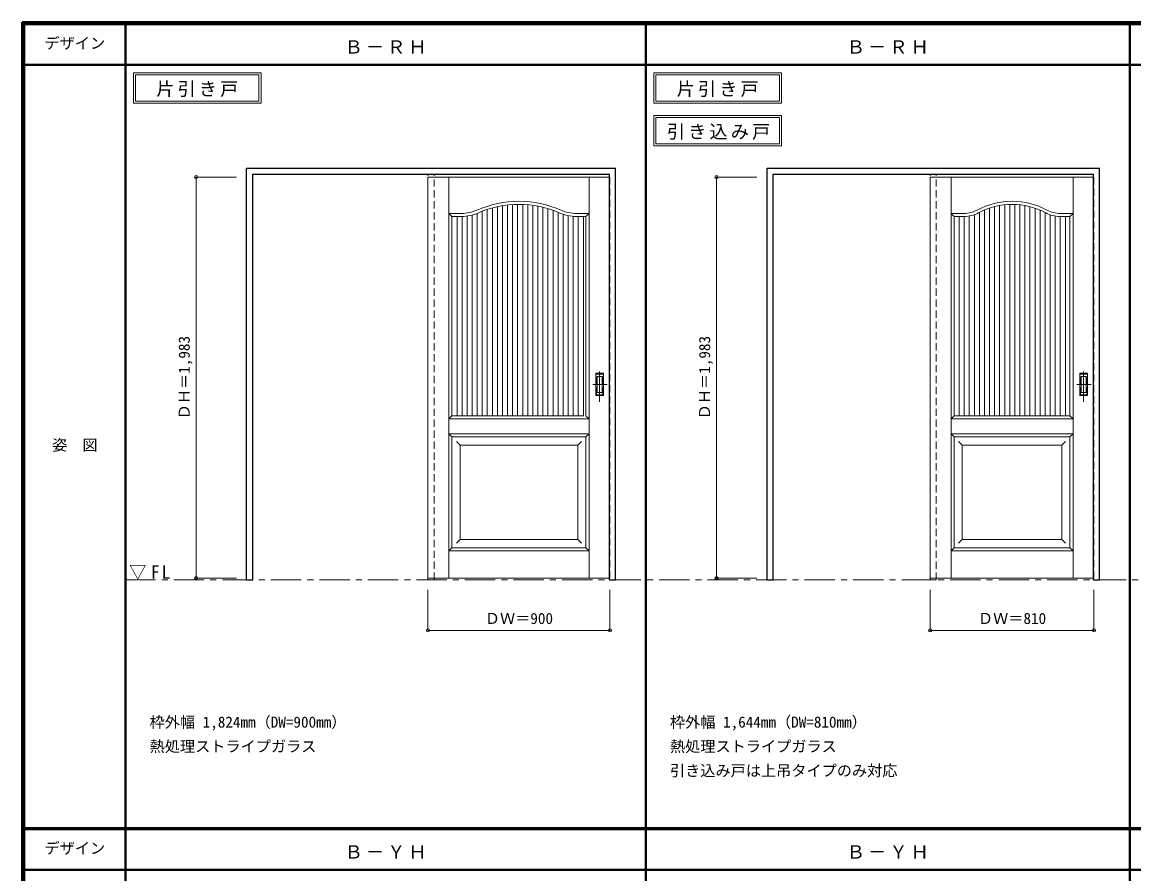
# Model space of a CAD drawing. Units: millimetres, scale not verified. Extents: x -6000 to 5700, y -4307 to 4260.
# Drawn here: x -6000 to -502, y -36 to 4175 of the extents above; entities that cross this region are included whole.
import ezdxf
from ezdxf.enums import TextEntityAlignment as Align

# ---------------------------------------------------------------- set-up
doc = ezdxf.new("R2010")
doc.units = ezdxf.units.MM
doc.header["$LTSCALE"] = 30
doc.header["$PDMODE"] = 32
doc.header["$PDSIZE"] = 15
doc.linetypes.add('CHAIN1', pattern=[8, 5, -1, 1, -1])
doc.linetypes.add('DASHED1', pattern=[1.8, 1.2, -0.6])
for name, color, linetype, lineweight in [('0-1_通り芯', 7, 'CHAIN1', 18), ('0-2_扉', 7, 'Continuous', 18), ('0-4_枠', 3, 'Continuous', 25), ('0-6_引手', 7, 'Continuous', 18), ('0-A_文字', 7, 'Continuous', 18), ('0-B_寸法', 7, 'Continuous', 9), ('0-C_ハッチ', 4, 'Continuous', 9), ('F-1_枠', 6, 'Continuous', 40), ('F-A_文字', 7, 'Continuous', 18)]:
    doc.layers.add(name, color=color, linetype=linetype, lineweight=lineweight)
doc.styles.add('ＭＳ ゴシック', font='')
doc.styles.get('ＭＳ ゴシック').set_extended_font_data('MS Gothic')

msp = doc.modelspace()

# ---------------------------------------------------------------- linework, layer by layer
at = {"layer": '0-1_通り芯'}
msp.add_line((-5490, 1418), (1678, 1418), dxfattribs=at)
at = {"layer": '0-2_扉'}
for p, q in [((-3993, 3409.5), (-3993, 1426.5)), ((-3993, 3409.5), (-3096, 3409.5)), ((-3889.5, 1427.12), (-3889.5, 3409.5)), ((-3196.5, 1427.12), (-3196.5, 3409.5)), ((-1509, 3409.5), (-1509, 1426.5)), ((-1509, 3409.5), (-702, 3409.5)), ((-1405.5, 1426.5), (-1405.5, 3409.5)), ((-802.5, 1426.5), (-802.5, 3409.5)), ((-3874.5, 3214.5), (-3889.5, 3229.5)), ((-3889.5, 3229.5), (-3826.55, 3229.5)), ((-3874.5, 2371.55), (-3874.5, 3214.5)), ((-3874.5, 3214.5), (-3826.55, 3214.5)), ((-3196.5, 3229.5), (-3259.45, 3229.5)), ((-3211.5, 3214.5), (-3259.45, 3214.5)), ((-3211.5, 3214.5), (-3196.5, 3229.5)), ((-3211.5, 2229.5), (-3211.5, 3214.5)), ((-1390.5, 3214.5), (-1405.5, 3229.5)), ((-1405.5, 3229.5), (-1341.49, 3229.5)), ((-1390.5, 2360.74), (-1390.5, 3214.5)), ((-1390.5, 3214.5), (-1341.49, 3214.5)), ((-802.5, 3229.5), (-866.51, 3229.5)), ((-817.5, 3214.5), (-866.51, 3214.5)), ((-817.5, 3214.5), (-802.5, 3229.5)), ((-817.5, 2229.5), (-817.5, 3214.5)), ((-1390.31, 3091.5), (-1390.5, 3091.5)), ((-3874.5, 2229.5), (-3874.5, 2371.55)), ((-1390.5, 2229.5), (-1390.5, 2371.55)), ((-3889.5, 2214.5), (-3874.5, 2229.5)), ((-3196.5, 2214.5), (-3889.5, 2214.5)), ((-3874.5, 2229.5), (-3640.5, 2229.5)), ((-3221.5, 2229.5), (-3784.5, 2229.5)), ((-3211.5, 2229.5), (-3196.5, 2214.5)), ((-1405.5, 2214.5), (-1390.5, 2229.5)), ((-802.5, 2214.5), (-1405.5, 2214.5)), ((-1390.5, 2229.5), (-1201.5, 2229.5)), ((-817.5, 2229.5), (-1345.5, 2229.5)), ((-817.5, 2229.5), (-802.5, 2214.5)), ((-3889.5, 2139.5), (-3874.5, 2124.5)), ((-3889.5, 2139.5), (-3196.5, 2139.5)), ((-3874.5, 1576.5), (-3874.5, 2124.5)), ((-3874.5, 2124.5), (-3211.5, 2124.5)), ((-3834.5, 2084.5), (-3852.18, 2102.18)), ((-3251.5, 2084.5), (-3233.82, 2102.18)), ((-3211.5, 2124.5), (-3196.5, 2139.5)), ((-3211.5, 1576.5), (-3211.5, 2124.5)), ((-1405.5, 2139.5), (-1390.5, 2124.5)), ((-1405.5, 2139.5), (-802.5, 2139.5)), ((-1390.5, 1576.5), (-1390.5, 2124.5)), ((-1390.5, 2124.5), (-817.5, 2124.5)), ((-1350.46, 2084.5), (-1368.14, 2102.18)), ((-857.5, 2084.5), (-839.82, 2102.18)), ((-817.5, 2124.5), (-802.5, 2139.5)), ((-817.5, 1576.5), (-817.5, 2124.5)), ((-3834.54, 1616.5), (-3834.54, 2084.54)), ((-3251.5, 2084.5), (-3834.54, 2084.5)), ((-1350.5, 1616.5), (-1350.5, 2084.5)), ((-857.5, 2084.5), (-1350.5, 2084.5)), ((-857.5, 2084.5), (-857.5, 1616.5)), ((-3834.54, 1616.5), (-3852.21, 1598.82)), ((-3834.54, 1616.5), (-3834.54, 1617.93)), ((-3251.5, 1616.5), (-3834.54, 1616.5)), ((-1350.5, 1616.5), (-1368.18, 1598.82)), ((-1350.5, 1616.5), (-1350.5, 1617.93)), ((-857.5, 1616.5), (-1350.5, 1616.5)), ((-857.5, 1616.5), (-839.82, 1598.82)), ((-3874.5, 1576.5), (-3889.5, 1561.5)), ((-3889.5, 1561.5), (-3196.5, 1561.5)), ((-3874.5, 1576.5), (-3211.5, 1576.5)), ((-3211.5, 1576.5), (-3196.5, 1561.5)), ((-1390.5, 1576.5), (-1405.5, 1561.5)), ((-1405.5, 1561.5), (-802.5, 1561.5)), ((-1390.5, 1576.5), (-817.5, 1576.5)), ((-817.5, 1576.5), (-802.5, 1561.5)), ((-3993, 1426.5), (-3096, 1426.5)), ((-1509, 1426.5), (-702, 1426.5))]:
    msp.add_line(p, q, dxfattribs=at)
at = {"layer": '0-2_扉', "color": 4, "linetype": 'DASHED1', "lineweight": 9}
for p, q in [((-3096, 3409.5), (-3093, 3409.5)), ((-3093, 1426.5), (-3093, 3409.5)), ((-702, 3409.5), (-699, 3409.5)), ((-3096, 1426.5), (-3093, 1426.5))]:
    msp.add_line(p, q, dxfattribs=at)
msp.add_lwpolyline([(-702, 1426.5), (-699, 1426.5), (-699, 3409.5)], dxfattribs=at)
at = {"layer": '0-2_扉'}
msp.add_lwpolyline([(-3251.5, 2084.5), (-3251.5, 1616.5), (-3233.82, 1598.82)], dxfattribs=at)
for centre, radius, start, end in [((-3826.55, 3414.5), 185, 270, 293.89556), ((-3543, 2774.5), 515, 66.10444, 113.89556), ((-3543, 2774.5), 500, 66.10444, 113.89556), ((-3259.45, 3414.5), 185, 246.10444, 270), ((-1341.49, 3364.5), 135, 270, 298.3577), ((-1104, 2924.5), 365, 61.6423, 118.3577), ((-1104, 2924.5), 350, 61.6423, 118.3577), ((-866.51, 3364.5), 135, 241.6423, 270), ((-3826.55, 3414.5), 200, 270, 293.89556), ((-3259.45, 3414.5), 200, 246.10444, 270), ((-1341.49, 3364.5), 150, 270, 298.3577), ((-866.51, 3364.5), 150, 241.6423, 270)]:
    msp.add_arc(centre, radius, start, end, dxfattribs=at)
at = {"layer": '0-4_枠'}
for p, q in [((-4890, 1418), (-4890, 3453)), ((-4890, 3453), (-3066, 3453)), ((-4860, 3423), (-3096, 3423)), ((-3096, 1418), (-3096, 3423)), ((-3066, 1418), (-3066, 3453)), ((-2316, 1418), (-2316, 3453)), ((-2316, 3453), (-672, 3453)), ((-2286, 3423), (-702, 3423)), ((-702, 1418), (-702, 3423)), ((-672, 1418), (-672, 3453)), ((-3096, 1418), (-3066, 1418)), ((-702, 1418), (-672, 1418))]:
    msp.add_line(p, q, dxfattribs=at)
at = {"layer": '0-4_枠', "color": 4, "linetype": 'DASHED1', "lineweight": 9}
for p, q in [((-3993, 1418), (-3993, 3423)), ((-3963, 1418), (-3963, 3423)), ((-1509, 1418), (-1509, 3423)), ((-1479, 1418), (-1479, 3423)), ((-3993, 1418), (-3963, 1418)), ((-1509, 1418), (-1479, 1418))]:
    msp.add_line(p, q, dxfattribs=at)
at = {"layer": '0-4_枠'}
for points in [[(-4890, 1418), (-4860, 1418), (-4860, 3423)], [(-2316, 1418), (-2286, 1418), (-2286, 3423)]]:
    msp.add_lwpolyline(points, dxfattribs=at)
at = {"layer": '0-6_引手'}
for p, q in [((-3125, 2439), (-3163, 2439)), ((-3163, 2329), (-3163, 2439)), ((-3131.5, 2423), (-3156.5, 2423)), ((-3156.5, 2345), (-3156.5, 2423)), ((-3131.5, 2345), (-3131.5, 2423)), ((-3125, 2329), (-3125, 2439)), ((-731, 2439), (-769, 2439)), ((-769, 2329), (-769, 2439)), ((-737.5, 2423), (-762.5, 2423)), ((-762.5, 2345), (-762.5, 2423)), ((-737.5, 2345), (-737.5, 2423)), ((-731, 2329), (-731, 2439)), ((-3125, 2329), (-3163, 2329)), ((-3131.5, 2345), (-3156.5, 2345)), ((-731, 2329), (-769, 2329)), ((-737.5, 2345), (-762.5, 2345))]:
    msp.add_line(p, q, dxfattribs=at)
at = {"layer": '0-6_引手', "linetype": 'DASHED1'}
for p, q in [((-3160, 2333), (-3160, 2435)), ((-766, 2333), (-766, 2435)), ((-734, 2435), (-766, 2435)), ((-734, 2333), (-734, 2435)), ((-3128, 2333), (-3160, 2333)), ((-734, 2333), (-766, 2333))]:
    msp.add_line(p, q, dxfattribs=at)
at = {"layer": '0-6_引手', "linetype": 'CHAIN1'}
for p, q in [((-3144, 2298.77), (-3144, 2469.62)), ((-750, 2298.77), (-750, 2469.62)), ((-3105.93, 2384), (-3178.44, 2384)), ((-711.93, 2384), (-784.44, 2384))]:
    msp.add_line(p, q, dxfattribs=at)
at = {"layer": '0-6_引手', "linetype": 'DASHED1'}
msp.add_lwpolyline([(-3128, 2333), (-3128, 2435), (-3160, 2435)], dxfattribs=at)
at = {"layer": '0-A_文字'}
for p, q in [((-5450, 3925), (-5450, 3775)), ((-5440, 3915), (-5440, 3785)), ((-5440, 3915), (-4828.97, 3915)), ((-4828.97, 3915), (-4828.97, 3785)), ((-2876, 3925), (-2876, 3775)), ((-2866, 3915), (-2866, 3785)), ((-2866, 3915), (-2254.97, 3915)), ((-2254.97, 3915), (-2254.97, 3785)), ((-5450, 3775), (-4818.97, 3775)), ((-5440, 3785), (-4828.97, 3785)), ((-2876, 3775), (-2244.97, 3775)), ((-2866, 3785), (-2254.97, 3785)), ((-2876, 3713.53), (-2876, 3563.53)), ((-2866, 3703.53), (-2866, 3573.53)), ((-2866, 3703.53), (-2254.97, 3703.53)), ((-2254.97, 3703.53), (-2254.97, 3573.53)), ((-2876, 3563.53), (-2244.97, 3563.53)), ((-2866, 3573.53), (-2254.97, 3573.53))]:
    msp.add_line(p, q, dxfattribs=at)
for points in [[(-5450, 3925), (-4818.97, 3925), (-4818.97, 3775)], [(-2876, 3925), (-2244.97, 3925), (-2244.97, 3775)], [(-2876, 3713.53), (-2244.97, 3713.53), (-2244.97, 3563.53)]]:
    msp.add_lwpolyline(points, dxfattribs=at)
at = {"layer": '0-B_寸法', "color": 4}
for p, q in [((-5140, 3409.5), (-5140, 1426.5)), ((-5140, 3409.5), (-4940, 3409.5)), ((-2566, 3409.5), (-2566, 1426.5)), ((-2566, 3409.5), (-2366, 3409.5)), ((-5140, 1426.5), (-4940, 1426.5)), ((-2566, 1426.5), (-2366, 1426.5)), ((-3993, 1168), (-3993, 1368)), ((-3093, 1168), (-3093, 1368)), ((-1509, 1168), (-1509, 1368)), ((-699, 1168), (-699, 1368)), ((-3093, 1168), (-3993, 1168)), ((-699, 1168), (-1509, 1168))]:
    msp.add_line(p, q, dxfattribs=at)
at = {"layer": '0-B_寸法'}
for p in [(-5140, 3409.5), (-2566, 3409.5), (-5140, 1426.5), (-2566, 1426.5), (-3993, 1168), (-3093, 1168), (-1509, 1168), (-699, 1168)]:
    msp.add_point(p, dxfattribs=at)
at = {"layer": '0-C_ハッチ'}
for p, q in [((-3699.5, 2229.5), (-3699.5, 3249.38)), ((-3674.5, 2229.5), (-3674.5, 3256.9)), ((-3649.5, 2229.5), (-3649.5, 3263.03)), ((-3624.5, 2229.5), (-3624.5, 3267.82)), ((-3599.5, 2229.5), (-3599.5, 3271.3)), ((-3574.5, 2229.5), (-3574.5, 3273.51)), ((-3549.5, 2229.5), (-3549.5, 3274.46)), ((-3524.5, 2229.5), (-3524.5, 3274.16)), ((-3499.5, 2229.5), (-3499.5, 3272.61)), ((-3474.5, 2229.5), (-3474.5, 3269.79)), ((-3449.5, 2229.5), (-3449.5, 3265.68)), ((-3424.5, 2229.5), (-3424.5, 3260.26)), ((-3399.5, 2229.5), (-3399.5, 3253.47)), ((-3374.5, 2229.5), (-3374.5, 3245.25)), ((-1240.5, 2229.5), (-1240.5, 3246.79)), ((-1215.5, 2229.5), (-1215.5, 3256.27)), ((-1190.5, 2229.5), (-1190.5, 3263.65)), ((-1165.5, 2229.5), (-1165.5, 3269.06)), ((-1140.5, 2229.5), (-1140.5, 3272.59)), ((-1115.5, 2229.5), (-1115.5, 3274.31)), ((-1090.5, 2229.5), (-1090.5, 3274.24)), ((-1065.5, 2229.5), (-1065.5, 3272.38)), ((-1040.5, 2229.5), (-1040.5, 3268.69)), ((-1015.5, 2229.5), (-1015.5, 3263.13)), ((-990.5, 2229.5), (-990.5, 3255.59)), ((-965.5, 2229.5), (-965.5, 3245.93)), ((-3849.5, 2229.5), (-3849.5, 3214.5)), ((-3824.5, 2229.5), (-3824.5, 3214.51)), ((-3799.5, 2229.5), (-3799.5, 3216.34)), ((-3774.5, 2229.5), (-3774.5, 3221.39)), ((-3749.5, 2229.5), (-3749.5, 3229.94)), ((-3724.5, 2229.5), (-3724.5, 3240.4)), ((-3349.5, 2229.5), (-3349.5, 3235.54)), ((-3324.5, 2229.5), (-3324.5, 3225.38)), ((-3299.5, 2229.5), (-3299.5, 3218.55)), ((-3274.5, 2229.5), (-3274.5, 3215.07)), ((-3249.5, 2229.5), (-3249.5, 3214.75)), ((-3224.5, 2229.5), (-3224.5, 3214.75)), ((-1365.5, 2229.5), (-1365.5, 3214.5)), ((-1340.5, 2229.5), (-1340.5, 3215.75)), ((-1315.5, 2229.5), (-1315.5, 3216.77)), ((-1290.5, 2229.5), (-1290.5, 3223.43)), ((-1265.5, 2229.5), (-1265.5, 3235.01)), ((-940.5, 2229.5), (-940.5, 3233.97)), ((-915.5, 2229.5), (-915.5, 3222.73)), ((-890.5, 2229.5), (-890.5, 3216.43)), ((-865.5, 2229.5), (-865.5, 3214.5)), ((-840.5, 2229.5), (-840.5, 3214.75))]:
    msp.add_line(p, q, dxfattribs=at)
at = {"layer": 'F-1_枠'}
for p, q in [((-6000, 4175), (5700, 4175)), ((-6000, 4175), (-6000, -4205)), ((-6000, 4170), (5700, 4170)), ((-6000, 4165), (5700, 4165)), ((-5995, 4175), (-5995, -4205)), ((-5990, 4175), (-5990, -4205)), ((-5490, 4175), (-5490, -3790)), ((-2916, -3790), (-2916, 4175)), ((-522, -3790), (-522, 4175)), ((-6000, 3965), (5700, 3965)), ((-6000, 190.5), (5700, 190.5)), ((-6000, 187.5), (5700, 187.5)), ((-6000, 184.5), (5700, 184.5)), ((-6000, -15.5), (5700, -15.5))]:
    msp.add_line(p, q, dxfattribs=at)

# ---------------------------------------------------------------- texts
at = {"layer": '0-A_文字', "style": 'ＭＳ ゴシック'}
for s, p in [('枠外幅 1,824mm（DW=900mm）', (-5370, 670.5)), ('枠外幅 1,644mm（DW=810mm）', (-2796, 670.5)), ('熱処理ストライプガラス', (-5370, 550.5)), ('熱処理ストライプガラス', (-2796, 550.5)), ('引き込み戸は上吊タイプのみ対応', (-2796, 430.5))]:
    msp.add_text(s, height=54.99, dxfattribs=at).set_placement(p, align=Align.BOTTOM_LEFT)
at = {"layer": '0-A_文字', "char_height": 65.98, "attachment_point": 7, "style": 'ＭＳ ゴシック'}
for s, insert in [('\\T1.17;Ｂ－ＲＨ', (-4405.5, 4020)), ('\\T1.17;Ｂ－ＲＨ', (-1921.5, 4020)), ('\\T1.17;片引き戸', (-5336.98, 3805)), ('\\T1.17;片引き戸', (-2762.98, 3805)), ('\\T1.17;引き込み戸', (-2811.34, 3593.53)), ('\\T1.26;\\W0.95;▽FL', (-5471.25, 1418)), ('\\T1.17;Ｂ－ＹＨ', (-4405.5, 39.5)), ('\\T1.17;Ｂ－ＹＨ', (-1921.5, 39.5))]:
    msp.add_mtext(s, dxfattribs=dict(at, insert=insert))
at = {"layer": '0-B_寸法', "style": 'ＭＳ ゴシック'}
for p in [(-5155, 2211.75), (-2581, 2211.75)]:
    msp.add_text('ＤＨ＝1,983', height=54.99, rotation=90, dxfattribs=at).set_placement(p, align=Align.BOTTOM_LEFT)
for s, p in [('ＤＷ＝900', (-3711.75, 1183)), ('ＤＷ＝810', (-1272.75, 1183))]:
    msp.add_text(s, height=54.99, dxfattribs=at).set_placement(p, align=Align.BOTTOM_LEFT)
at = {"layer": 'F-A_文字', "style": 'ＭＳ ゴシック'}
for s, p in [('デザイン', (-5890, 4027.5)), ('姿\u3000図', (-5852.5, 2040.25)), ('デザイン', (-5890, 47))]:
    msp.add_text(s, height=54.99, dxfattribs=at).set_placement(p, align=Align.BOTTOM_LEFT)

doc.saveas('drawing.dxf')
